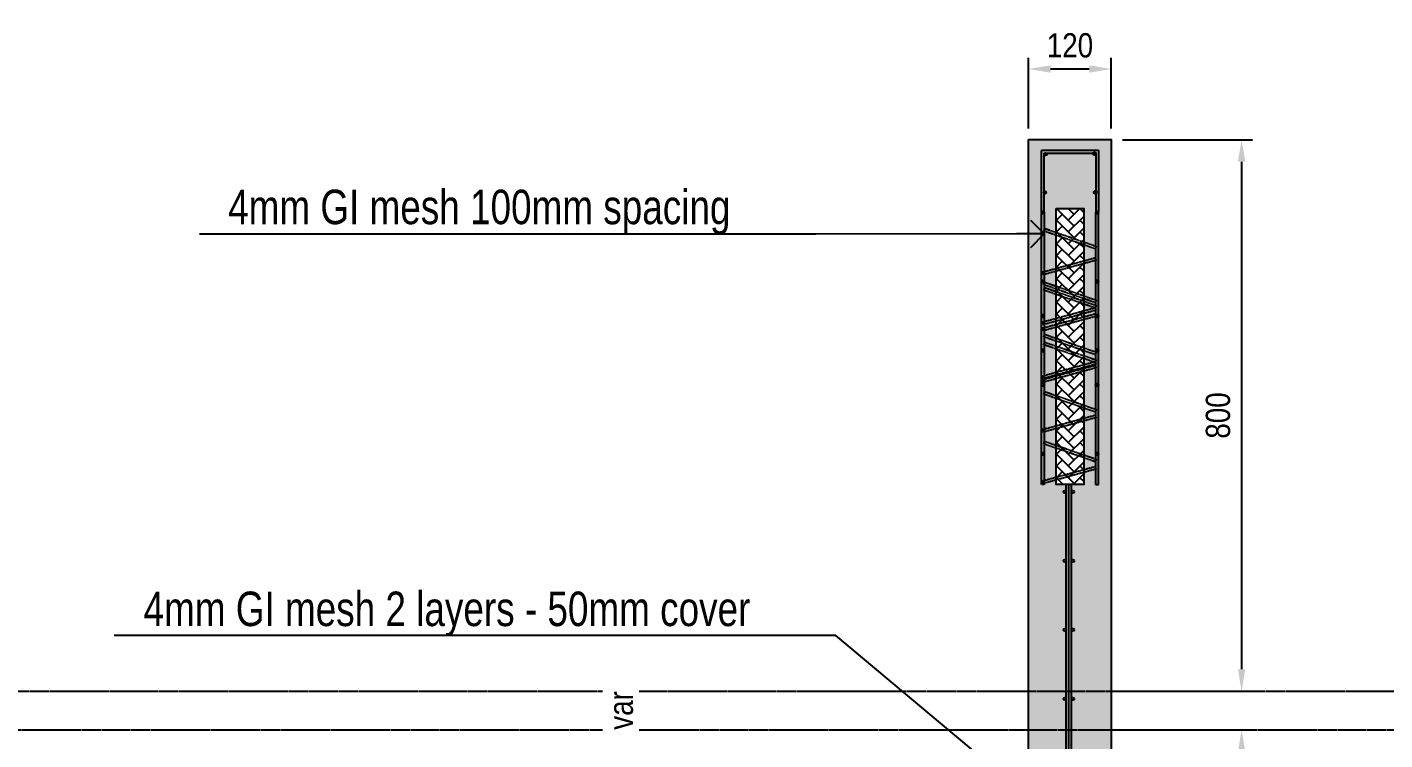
# Model space of a CAD drawing. Header units: centimetres. Extents: x -6122352 to 6876996, y -1694241 to 2592194.
# Drawn here: x 2998443 to 3000411, y -657013 to -655979 of the extents above; entities that cross this region are included whole.
import ezdxf
from ezdxf import colors
from ezdxf.entities.mleader import LeaderData, LeaderLine
from ezdxf.math import Vec2, Vec3

# ---------------------------------------------------------------- set-up
doc = ezdxf.new("R2010")
doc.units = ezdxf.units.CM
doc.header["$MEASUREMENT"] = 0
doc.header["$PDMODE"] = 66
doc.header["$PDSIZE"] = 100
for name, pattern in [('CENTER', [2, 1.25, -0.25, 0.25, -0.25]), ('HIDDEN', [0.375, 0.25, -0.125]), ('MASTER PLAN (NICE 1-2)$0$CENTER', [2, 1.25, -0.25, 0.25, -0.25])]:
    doc.linetypes.add(name, pattern=pattern)
doc.layers.get('Defpoints').update_dxf_attribs({"color": 255, "linetype": 'CENTER'})
doc.layers.add('00-MI-DIM', color=7, linetype='Continuous')
doc.layers.add('SECTION', color=130, linetype='Continuous')
doc.styles.add('AR_TXT_1', font='swissc.ttf')
doc.styles.add('JWC 2.5MM', font='GOTHIC.TTF', dxfattribs={"width": 0.8, "height": 2.5})
doc.dimstyles.new('JWC Swis', dxfattribs={"dimscale": 25, "dimtxt": 2.2, "dimasz": 2, "dimexe": 1, "dimexo": 1, "dimgap": 1, "dimtad": 1, "dimdec": 0, "dimzin": 0, "dimdsep": 46, "dimtxsty": 'AR_TXT_1', "dimcen": 0, "dimclrd": 1, "dimclre": 1, "dimclrt": 7, "dimadec": 0, "dimazin": 0, "dimtfac": 1, "dimtdec": 0, "dimtix": 1, "dimtofl": 0, "dimtmove": 0, "dimatfit": 3, "dimfxl": 1, "dimtfill": 1, "dimtfillclr": 256, "dimtolj": 1, "dimtzin": 0, "dimlwd": -1, "dimlwe": -1, "dimarcsym": 0})

# ---------------------------------------------------------------- blocks, each defined once
blk = doc.blocks.new('*D611')
at = {"layer": '00-MI-DIM', "color": 1, "ltscale": 20, "transparency": 16777216}
for p, q in [((2999894.6, -656126.4), (2999894.6, -656023.9)), ((2999982.6, -656039.9), (2999926.6, -656039.9)), ((3000014.6, -656126.4), (3000014.6, -656023.9))]:
    blk.add_line(p, q, dxfattribs=at)
for points in [[(2999926.6, -656034.6), (2999926.6, -656045.3), (2999894.6, -656039.9)], [(2999982.6, -656034.6), (2999982.6, -656045.3), (3000014.6, -656039.9)]]:
    blk.add_solid(points, dxfattribs=at)
at = {"layer": 'Defpoints', "color": 0, "ltscale": 20, "transparency": 16777216}
for p in [(2999894.6, -656039.9), (2999894.6, -656142.4), (3000014.6, -656142.4)]:
    blk.add_point(p, dxfattribs=at)
at = {"layer": '00-MI-DIM', "color": 7, "ltscale": 20, "transparency": 16777216, "insert": (2999954.6, -656005.8), "char_height": 35.2, "attachment_point": 5, "style": 'AR_TXT_1', "bg_fill": 3, "box_fill_scale": 1.25, "bg_fill_color": 256, "bg_fill_true_color": 13158600, "bg_fill_transparency": 0}
blk.add_mtext('\\A1;120', dxfattribs=at)
blk = doc.blocks.new('*D592')
at = {"layer": '00-MI-DIM', "color": 1, "ltscale": 20, "transparency": 16777216}
for p, q in [((3000030.6, -656142.4), (3000219.5, -656142.4)), ((3000203.5, -656174.4), (3000203.5, -656910.4)), ((3000030.6, -656942.4), (3000219.5, -656942.4))]:
    blk.add_line(p, q, dxfattribs=at)
for points in [[(3000198.2, -656174.4), (3000208.8, -656174.4), (3000203.5, -656142.4)], [(3000198.2, -656910.4), (3000208.8, -656910.4), (3000203.5, -656942.4)]]:
    blk.add_solid(points, dxfattribs=at)
at = {"layer": 'Defpoints', "color": 0, "ltscale": 20, "transparency": 16777216}
for p in [(3000014.6, -656142.4), (3000014.6, -656942.4), (3000203.5, -656942.4)]:
    blk.add_point(p, dxfattribs=at)
at = {"layer": '00-MI-DIM', "color": 7, "ltscale": 20, "transparency": 16777216, "insert": (3000169.4, -656542.4), "char_height": 35.2, "attachment_point": 5, "rotation": 90, "style": 'AR_TXT_1', "bg_fill": 3, "box_fill_scale": 1.25, "bg_fill_color": 256, "bg_fill_true_color": 13158600, "bg_fill_transparency": 0}
blk.add_mtext('\\A1;800', dxfattribs=at)
blk = doc.blocks.new('_Open90')
at = {"color": 0, "linetype": 'ByBlock', "lineweight": -2}
for p, q in [((-0.5, 0.5), (0, 0)), ((0, 0), (-1, 0)), ((0, 0), (-0.5, -0.5))]:
    blk.add_line(p, q, dxfattribs=at)
blk = doc.blocks.new('*D579')
at = {"layer": '00-MI-DIM', "color": 1, "ltscale": 20, "transparency": 16777216}
for p, q in [((3000030.6, -656998.1), (3000219.5, -656998.1)), ((3000203.5, -657030.1), (3000203.5, -657716.4)), ((3000030.6, -657748.4), (3000219.5, -657748.4))]:
    blk.add_line(p, q, dxfattribs=at)
for points in [[(3000198.2, -657030.1), (3000208.8, -657030.1), (3000203.5, -656998.1)], [(3000198.2, -657716.4), (3000208.8, -657716.4), (3000203.5, -657748.4)]]:
    blk.add_solid(points, dxfattribs=at)
at = {"layer": 'Defpoints', "color": 0, "ltscale": 20, "transparency": 16777216}
for p in [(3000014.6, -656998.1), (3000014.6, -657748.4), (3000203.5, -657748.4)]:
    blk.add_point(p, dxfattribs=at)
at = {"layer": '00-MI-DIM', "color": 7, "ltscale": 20, "transparency": 16777216, "char_height": 35.2, "attachment_point": 5, "rotation": 90, "style": 'AR_TXT_1', "bg_fill": 3, "box_fill_scale": 1.25, "bg_fill_color": 256, "bg_fill_true_color": 13158600, "bg_fill_transparency": 0}
for s, insert in [('\\A1;FROM LOWER LVL TO B.O.W', (3000238, -657373.2)), ('\\A1;750', (3000169.5, -657373.2))]:
    blk.add_mtext(s, dxfattribs=dict(at, insert=insert))
blk = doc.blocks.new('*D578')
at = {"layer": '00-MI-DIM', "color": 1, "ltscale": 20, "transparency": 16777216}
for p, q in [((2999308.6, -656942.4), (2999353.7, -656942.4)), ((2999308.6, -656998.1), (2999353.7, -656998.1))]:
    blk.add_line(p, q, dxfattribs=at)
at = {"layer": '00-MI-DIM', "color": 7, "ltscale": 20, "transparency": 16777216, "insert": (2999303.7, -656970.2), "char_height": 35.2, "attachment_point": 5, "rotation": 90, "style": 'AR_TXT_1', "bg_fill": 3, "box_fill_scale": 1.25, "bg_fill_color": 256, "bg_fill_true_color": 13158600, "bg_fill_transparency": 0}
blk.add_mtext('\\A1;var', dxfattribs=at)
at = {"layer": 'Defpoints', "color": 0, "ltscale": 20, "transparency": 16777216}
for p in [(2999292.6, -656942.4), (2999292.6, -656998.1), (2999337.7, -656998.1)]:
    blk.add_point(p, dxfattribs=at)

msp = doc.modelspace()

# ---------------------------------------------------------------- hatches: boundary and pattern name
at = {"ltscale": 20}
h = msp.add_hatch(dxfattribs=at)
h.set_pattern_fill('AR-CONC', color=0, scale=10)
h.set_pattern_definition([(50, (-6611461.967, -3485744.25), (71.72601826, -6.2752135), [7.5, -82.5]), (355, (-6611461.97, -3485744.25), (-13.87513336, 75.21921337), [6, -66]), (100.45144446, (-6611455.99, -3485744.775), (57.85088467, 68.9439991), [6.3740192, -70.1142112]), (46.1842, (-6611461.97, -3485724.25), (106.7241331, -16.5519281), [11.25, -123.75]), (96.6356355, (-6611453.07, -3485725.63), (93.4661946, 97.4118601), [9.5610342, -105.171376]), (351.184164, (-6611461.97, -3485724.25), (93.4661945, 97.41186), [9, -99.0000001]), (21, (-6611451.967, -3485729.25), (59.6907052, -40.26188907), [7.5, -82.5]), (326, (-6611451.97, -3485729.25), (24.3315332, 72.5150045), [6, -66]), (71.45144474, (-6611446.99, -3485732.61), (84.02223767, 32.2531153), [6.374019, -70.1142112]), (37.5, (-6611461.967, -3485744.252), (1.21598553, 33.28938538), [0, -65.2, 0, -67, 0, -66.25]), (7.5, (-6611461.967, -3485744.252), (26.30695374, 39.44117119), [0, -38.2, 0, -63.7, 0, -25.25]), (327.5, (-6611484.267, -3485744.252), (53.38224362, -2.25548717), [0, -25, 0, -78, 0, -103.5]), (317.5, (-6611494.267, -3485744.25), (58.31861693, 10.01049823), [0, -32.5, 0, -51.8, 0, -73.5])])
h.paths.add_polyline_path([(3000014.57521, -656142.35848), (2999894.57521, -656142.35848), (2999894.57521, -657962.35848), (3000014.57521, -657962.35848)])
h.paths.add_polyline_path([(2999974.57521, -656242.35848), (2999974.57521, -656642.35848), (2999934.57521, -656642.35848), (2999934.57521, -656242.35848)], flags=16)
at = {"ltscale": 20, "true_color": 0xf27172, "transparency": 33554679}
h = msp.add_hatch(color=11, dxfattribs=at)
h.dxf.hatch_style = 1
h.paths.add_polyline_path([(2999921.10153, -656163.33615, -1), (2999917.10153, -656163.33615, -1)])
h = msp.add_hatch(color=11, dxfattribs=at)
h.dxf.hatch_style = 1
h.paths.add_polyline_path([(2999992.18624, -656162.62384, -1), (2999988.18624, -656162.62384, -1)])
h = msp.add_hatch(color=11, dxfattribs=at)
h.dxf.hatch_style = 1
h.paths.add_polyline_path([(2999920.47483, -656219.13573, -1), (2999916.47483, -656219.13573, -1)])
h = msp.add_hatch(color=11, dxfattribs=at)
h.dxf.hatch_style = 1
h.paths.add_polyline_path([(2999993.25732, -656218.77958, -1), (2999989.25732, -656218.77958, -1)])
h = msp.add_hatch(color=11, dxfattribs=at)
h.dxf.hatch_style = 1
h.paths.add_polyline_path([(2999917.26158, -656248.06226, -1), (2999913.26158, -656248.06226, -1)])
at = {"ltscale": 20, "true_color": 0x5f310c}
h = msp.add_hatch(dxfattribs=at)
h.set_pattern_fill('AR-HBONE', color=48, scale=3)
h.set_pattern_definition([(45, (-6611461.967, -3485744.252), (0, 16.970562748), [36, -12]), (135, (-6611453.481, -3485735.767), (1e-15, 16.970562748), [36, -12])])
h.paths.add_polyline_path([(2999974.57521, -656242.35848), (2999934.57521, -656242.35848), (2999934.57521, -656642.35848), (2999974.57521, -656642.35848)])
at = {"ltscale": 20, "true_color": 0xf27172, "transparency": 33554679}
h = msp.add_hatch(color=11, dxfattribs=at)
h.dxf.hatch_style = 1
h.paths.add_polyline_path([(2999991.88884, -656248.06226, 1), (2999995.88884, -656248.06226, 1)])
h = msp.add_hatch(color=11, dxfattribs=at)
h.dxf.hatch_style = 1
h.paths.add_polyline_path([(2999917.26158, -656348.06226, -1), (2999913.26158, -656348.06226, -1)])
h = msp.add_hatch(color=11, dxfattribs=at)
h.dxf.hatch_style = 1
h.paths.add_polyline_path([(2999991.88884, -656348.06226, 1), (2999995.88884, -656348.06226, 1)])
h = msp.add_hatch(color=11, dxfattribs=at)
h.dxf.hatch_style = 1
h.paths.add_polyline_path([(2999917.26158, -656398.06226, -1), (2999913.26158, -656398.06226, -1)])
h = msp.add_hatch(color=11, dxfattribs=at)
h.dxf.hatch_style = 1
h.paths.add_polyline_path([(2999991.88884, -656398.06226, 1), (2999995.88884, -656398.06226, 1)])
h = msp.add_hatch(color=11, dxfattribs=at)
h.dxf.hatch_style = 1
h.paths.add_polyline_path([(2999917.26158, -656448.06226, -1), (2999913.26158, -656448.06226, -1)])
h = msp.add_hatch(color=11, dxfattribs=at)
h.dxf.hatch_style = 1
h.paths.add_polyline_path([(2999991.88884, -656448.06226, 1), (2999995.88884, -656448.06226, 1)])
h = msp.add_hatch(color=11, dxfattribs=at)
h.dxf.hatch_style = 1
h.paths.add_polyline_path([(2999919.26118, -656498.10226, -1), (2999915.26118, -656498.10226, -1)])
h = msp.add_hatch(color=11, dxfattribs=at)
h.dxf.hatch_style = 1
h.paths.add_polyline_path([(2999989.88924, -656498.10226, 1), (2999993.88924, -656498.10226, 1)])
h = msp.add_hatch(color=11, dxfattribs=at)
h.dxf.hatch_style = 1
h.paths.add_polyline_path([(2999917.26158, -656598.06226, -1), (2999913.26158, -656598.06226, -1)])
h = msp.add_hatch(color=11, dxfattribs=at)
h.dxf.hatch_style = 1
h.paths.add_polyline_path([(2999991.88884, -656598.06226, 1), (2999995.88884, -656598.06226, 1)])

# ---------------------------------------------------------------- linework, layer by layer
at = {"color": 11, "linetype": 'HIDDEN', "ltscale": 2, "true_color": 0xf27172}
for points in [[(2999913.1921, -656247.08018), (2999913.1921, -656157.74909), (2999996.20687, -656157.74909), (2999996.20687, -656246.61551)], [(2999917.1921, -656247.08018), (2999917.1921, -656161.74909), (2999992.20687, -656161.74909), (2999992.20687, -656246.61551)]]:
    msp.add_lwpolyline(points, dxfattribs=at)
for points in [[(2999913.26158, -656248.06226), (2999917.26158, -656248.06226), (2999917.26158, -656642.63284), (2999913.26158, -656642.63284)], [(2999995.88884, -656248.06226), (2999991.88884, -656248.06226), (2999991.88884, -656642.63284), (2999995.88884, -656642.63284)], [(2999917.92419, -656271.00956), (2999992.55146, -656296.93537), (2999991.22623, -656300.81378), (2999916.59896, -656274.88798)], [(2999914.99645, -656334.34338), (2999991.20109, -656313.50524), (2999992.30232, -656317.4531), (2999916.09768, -656338.29124)], [(2999917.92419, -656349.00767), (2999992.55146, -656374.93348), (2999991.22623, -656378.81189), (2999916.59896, -656352.88608)], [(2999917.92419, -656356.77631), (2999992.55146, -656382.70212), (2999991.22623, -656386.58053), (2999916.59896, -656360.65472)], [(2999914.99645, -656406.75151), (2999991.20109, -656385.91337), (2999992.30232, -656389.86123), (2999916.09768, -656410.69937)], [(2999914.99645, -656415.58027), (2999991.20109, -656394.74213), (2999992.30232, -656398.68999), (2999916.09768, -656419.52813)], [(2999917.92419, -656424.50712), (2999992.55146, -656450.43293), (2999991.22623, -656454.31134), (2999916.59896, -656428.38553)], [(2999917.92419, -656435.89575), (2999992.55146, -656461.82156), (2999991.22623, -656465.69997), (2999916.59896, -656439.77416)], [(2999914.99645, -656484.96664), (2999991.20109, -656464.1285), (2999992.30232, -656468.07636), (2999916.09768, -656488.9145)], [(2999914.99645, -656490.27837), (2999991.20109, -656469.44023), (2999992.30232, -656473.38808), (2999916.09768, -656494.22623)], [(2999917.92419, -656507.63052), (2999992.55146, -656533.55633), (2999991.22623, -656537.43474), (2999916.59896, -656511.50893)], [(2999914.99645, -656562.58354), (2999991.20109, -656541.7454), (2999992.30232, -656545.69326), (2999916.09768, -656566.5314)], [(2999917.92419, -656579.77153), (2999992.55146, -656605.69734), (2999991.22623, -656609.57575), (2999916.59896, -656583.64994)], [(2999914.99645, -656637.12583), (2999991.20109, -656616.28768), (2999992.30232, -656620.23554), (2999916.09768, -656641.07368)]]:
    msp.add_lwpolyline(points, close=True, dxfattribs=at)
at = {"color": 11, "ltscale": 20, "true_color": 0xf27172}
for points in [[(2999948.96948, -657728.35848), (2999948.96948, -656642.35848)], [(2999948.96948, -657728.35848), (2999948.96948, -656642.35848)], [(2999952.96948, -657728.35848), (2999952.96948, -656642.35848)], [(2999952.96948, -657728.35848), (2999952.96948, -656642.35848)], [(2999956.96948, -657728.35848), (2999956.96948, -656642.35848)], [(2999956.96948, -657728.35848), (2999956.96948, -656642.35848)]]:
    msp.add_lwpolyline(points, dxfattribs=at)
at = {"color": 0, "linetype": 'MASTER PLAN (NICE 1-2)$0$CENTER', "ltscale": 2}
for points in [[(2996982.89041, -656942.35848), (3000829.97826, -656942.35848)], [(2996978.29204, -656998.11887), (3000825.37989, -656998.11887)]]:
    msp.add_lwpolyline(points, dxfattribs=at)
at = {"color": 11, "ltscale": 20, "true_color": 0xf27172}
for centre in [(2999919.10153, -656163.33615), (2999990.18624, -656162.62384), (2999918.47483, -656219.13573), (2999991.25732, -656218.77958), (2999915.26158, -656248.06226), (2999993.88884, -656248.06226), (2999915.26158, -656348.06226), (2999993.88884, -656348.06226), (2999915.26158, -656398.06226), (2999993.88884, -656398.06226), (2999915.26158, -656448.06226), (2999993.88884, -656448.06226), (2999915.26158, -656498.06226), (2999993.88884, -656498.06226), (2999915.26158, -656598.06226), (2999993.88884, -656598.06226), (2999946.96948, -656653.20028), (2999958.96948, -656653.20028), (2999946.96948, -656753.20028), (2999958.96948, -656753.20028), (2999946.96948, -656853.20028), (2999958.96948, -656853.20028), (2999946.96948, -656953.20028), (2999958.96948, -656953.20028)]:
    msp.add_circle(centre, 2, dxfattribs=at)
at = {"layer": 'SECTION', "color": 0, "ltscale": 20}
for points in [[(2999894.57521, -656142.35848), (3000014.57521, -656142.35848), (3000014.57521, -657748.35848), (2999894.57521, -657748.35848)], [(2999934.57521, -656242.35848), (2999974.57521, -656242.35848), (2999974.57521, -656642.35848), (2999934.57521, -656642.35848)]]:
    msp.add_lwpolyline(points, close=True, dxfattribs=at)

# ---------------------------------------------------------------- leaders
ml = msp.add_multileader_mtext('Standard', dxfattribs=at)
ml.set_content('4mm GI mesh 100mm spacing', style='JWC 2.5MM')
ml.set_leader_properties()
ml.set_arrow_properties(name='OPEN90')
ml.build(insert=Vec2(0, 0))
ml.multileader.update_dxf_attribs({"text_right_attachment_type": 6, "dogleg_length": 0.36, "arrow_head_size": 40, "scale": 20})
ctx = ml.context
ctx.base_point, ctx.scale, ctx.char_height, ctx.arrow_head_size, ctx.landing_gap_size, ctx.plane_origin = Vec3(2998650.44475, -656247.21142), 20, 50, 40, 1.8, Vec3(2999643.74836, -656454.36685)
ctx.right_attachment, ctx.text_align_type = 6, 2
notes = []
notes.append((ctx, [(1, (1, 1, 0), (2999586.08259, -656279.45139), (-1, 0), 121.86788, [(1, [(2999917.26158, -656279.06915)], 0, [])])]))
ctx.mtext.insert, ctx.mtext.alignment, ctx.mtext.flow_direction = Vec3(2999462.4147, -656214.97145), 3, 5
ml = msp.add_multileader_mtext('Standard', dxfattribs=at)
ml.set_content('4mm GI mesh 2 layers - 50mm cover', style='JWC 2.5MM')
ml.set_leader_properties()
ml.set_arrow_properties(name='OPEN90')
ml.build(insert=Vec2(0, 0))
ml.multileader.update_dxf_attribs({"text_right_attachment_type": 6, "dogleg_length": 0.36, "arrow_head_size": 40, "scale": 20})
ctx = ml.context
ctx.base_point, ctx.scale, ctx.char_height, ctx.arrow_head_size, ctx.landing_gap_size, ctx.plane_origin = Vec3(2998516.00054, -656829.60548), 20, 50, 40, 1.8, Vec3(2999631.61482, -657467.74738)
ctx.right_attachment, ctx.text_align_type = 6, 2
notes.append((ctx, [(1, (1, 1, 0), (2999614.95584, -656861.36959), (-1, 0), 121.86788, [(1, [(2999951.28539, -657142.39641)], 0, [])])]))
ctx.mtext.insert, ctx.mtext.alignment, ctx.mtext.flow_direction = Vec3(2999491.28796, -656797.84138), 3, 5
for ctx, leaders in notes:
    for number, flags, end, landing, length, lines in leaders:
        leader = LeaderData()
        leader.index, (leader.has_last_leader_line, leader.has_dogleg_vector, leader.attachment_direction) = number, flags
        leader.last_leader_point, leader.dogleg_vector, leader.dogleg_length = Vec3(end), Vec3(landing), length
        for number, points, colour, breaks in lines:
            line = LeaderLine()
            line.index, line.vertices, line.color, line.breaks = number, Vec3.list(points), colors.encode_raw_color(colour), breaks
            leader.lines.append(line)
        ctx.leaders.append(leader)

# ---------------------------------------------------------------- next in the draw order: dimensions: what is measured, and where the dimension line sits
at = {"layer": '00-MI-DIM', "color": 6, "ltscale": 20}
dim = msp.add_linear_dim(base=(2999894.57521, -656039.93426), p1=(3000014.57521, -656142.35848), p2=(2999894.57521, -656142.35848), dimstyle='JWC Swis', dxfattribs=at)
dim.commit()
dim.dimension.update_dxf_attribs({"geometry": '*D611', "text_midpoint": (2999954.57521, -656005.84283)})
at = {"layer": '00-MI-DIM', "color": 10, "ltscale": 20}
for base, p1, p2, text, picture, middle in [((2999337.654, -656998.11887), (2999292.57688, -656942.35848), (2999292.57688, -656998.11887), 'var', '*D578', (2999303.72257, -656970.23867)), ((3000203.51185, -657748.35848), (3000014.57521, -656998.11887), (3000014.57521, -657748.35848), '750\\XFROM LOWER LVL TO B.O.W', '*D579', (3000203.51185, -657373.23867))]:
    dim = msp.add_linear_dim(base=base, p1=p1, p2=p2, angle=90, text=text, dimstyle='JWC Swis', dxfattribs=at)
    dim.commit()
    dim.dimension.update_dxf_attribs({"geometry": picture, "text_midpoint": middle})

# ---------------------------------------------------------------- next in the draw order: dimensions: what is measured, and where the dimension line sits
at = {"layer": '00-MI-DIM', "color": 94, "ltscale": 20}
dim = msp.add_linear_dim(base=(3000203.51185, -656942.35848), p1=(3000014.57521, -656142.35848), p2=(3000014.57521, -656942.35848), angle=90, dimstyle='JWC Swis', dxfattribs=at)
dim.commit()
dim.dimension.update_dxf_attribs({"geometry": '*D592', "text_midpoint": (3000169.44328, -656542.35848)})

doc.saveas('drawing.dxf')
